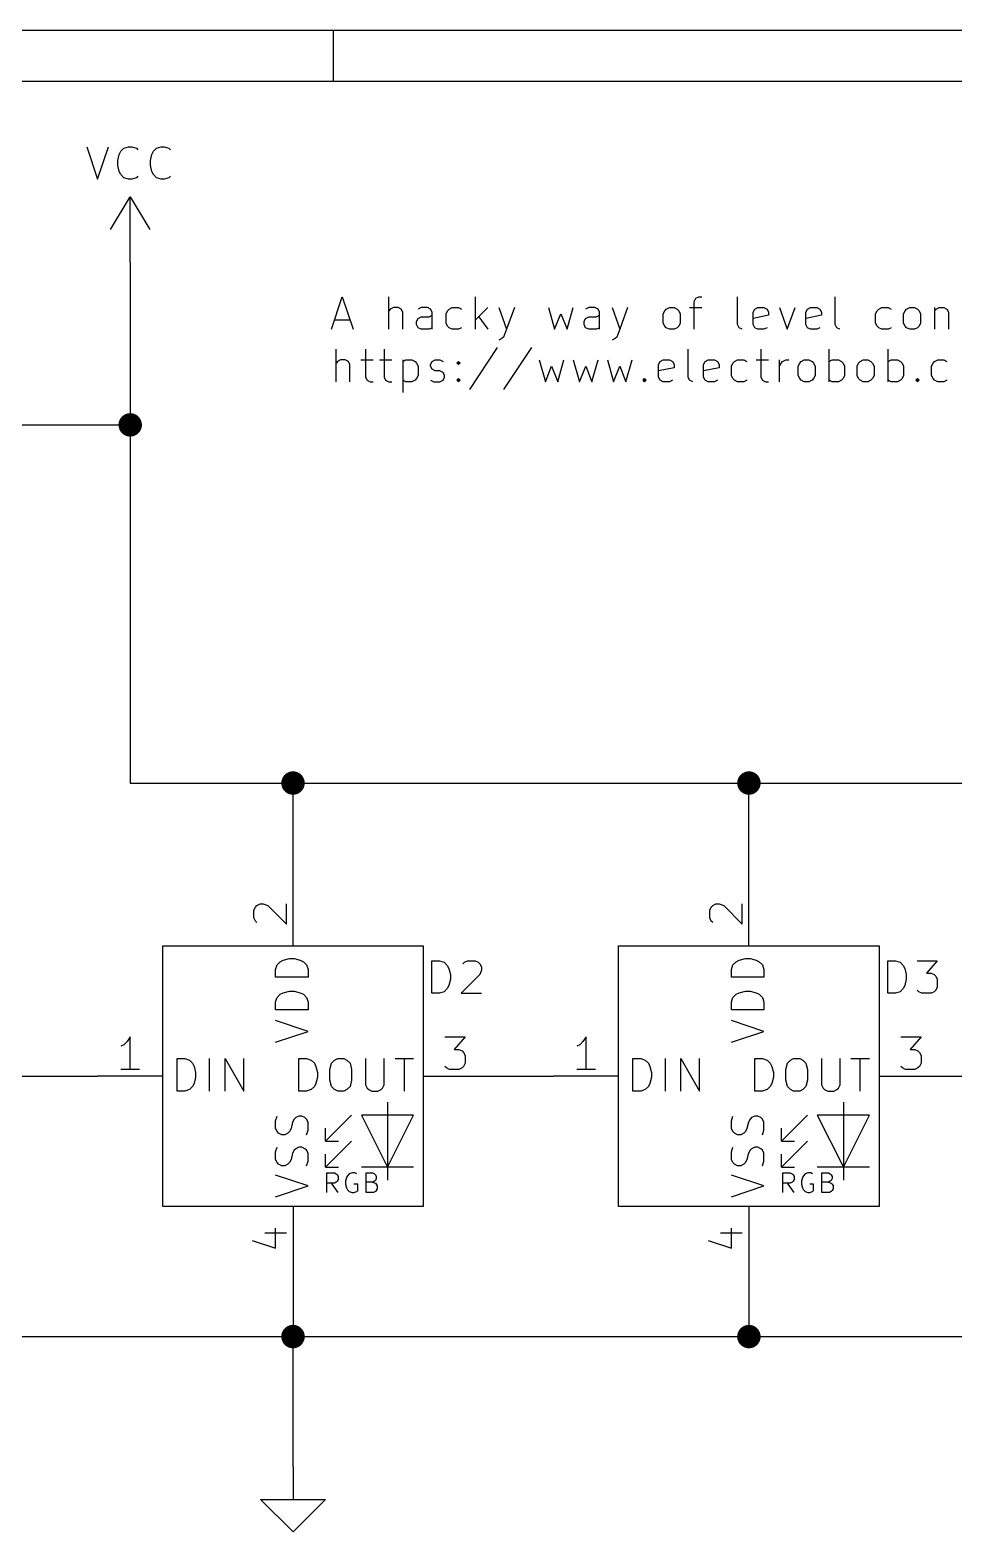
# Model space of a CAD drawing. Extents: x 0.4 to 11.3, y -7.9 to -0.4.
# Drawn here: x 1.896 to 3.315, y -2.7 to -0.394 of the extents above; entities that cross this region are included whole.
import ezdxf

# ---------------------------------------------------------------- set-up
doc = ezdxf.new("R2010")
doc.units = 0
doc.header["$MEASUREMENT"] = 0
for name, color, linetype in [('BLUE3', 171, 'CONTINUOUS'), ('CYAN2', 4, 'CONTINUOUS'), ('GREEN3', 91, 'CONTINUOUS'), ('LYELLOW', 51, 'CONTINUOUS'), ('RED2', 1, 'CONTINUOUS'), ('RED3', 11, 'CONTINUOUS')]:
    doc.layers.add(name, color=color, linetype=linetype)

msp = doc.modelspace()

# ---------------------------------------------------------------- linework, layer by layer
at = {"layer": 'BLUE3', "linetype": 'CONTINUOUS'}
for p, q in [((2.35887, -0.853209), (2.37554, -0.803209)), ((2.37554, -0.803209), (2.3922, -0.853209)), ((2.44696, -0.853209), (2.44696, -0.803209)), ((2.5803, -0.853209), (2.5803, -0.803209)), ((2.916, -0.810354), (2.91839, -0.805591)), ((2.91839, -0.805591), (2.92315, -0.803209)), ((2.92315, -0.803209), (2.92791, -0.803209)), ((2.98267, -0.846067), (2.98267, -0.803209)), ((3.13267, -0.846067), (3.13267, -0.803209)), ((2.44935, -0.822256), (2.44696, -0.824638)), ((2.45411, -0.819878), (2.44935, -0.822256)), ((2.46125, -0.819878), (2.45411, -0.819878)), ((2.46601, -0.822256), (2.46125, -0.819878)), ((2.46839, -0.82702), (2.46601, -0.822256)), ((2.46839, -0.853209), (2.46839, -0.82702)), ((2.49696, -0.819878), (2.4922, -0.822256)), ((2.50649, -0.819878), (2.49696, -0.819878)), ((2.51125, -0.822256), (2.50649, -0.819878)), ((2.51363, -0.82702), (2.51125, -0.822256)), ((2.51363, -0.853209), (2.51363, -0.82702)), ((2.53506, -0.829402), (2.53744, -0.824638)), ((2.53506, -0.843685), (2.53506, -0.829402)), ((2.53744, -0.824638), (2.53982, -0.822256)), ((2.53982, -0.822256), (2.54458, -0.819878)), ((2.54458, -0.819878), (2.55411, -0.819878)), ((2.55411, -0.819878), (2.55887, -0.822256)), ((2.59934, -0.819878), (2.5803, -0.838925)), ((2.61601, -0.819878), (2.62792, -0.853209)), ((2.63982, -0.819878), (2.62792, -0.853209)), ((2.6922, -0.819878), (2.70172, -0.853209)), ((2.70172, -0.853209), (2.71125, -0.829402)), ((2.71125, -0.829402), (2.72077, -0.853209)), ((2.72077, -0.853209), (2.7303, -0.819878)), ((2.75411, -0.819878), (2.74934, -0.822256)), ((2.76363, -0.819878), (2.75411, -0.819878)), ((2.76839, -0.822256), (2.76363, -0.819878)), ((2.77077, -0.82702), (2.76839, -0.822256)), ((2.77077, -0.853209), (2.77077, -0.82702)), ((2.78982, -0.819878), (2.80172, -0.853209)), ((2.81363, -0.819878), (2.80172, -0.853209)), ((2.86839, -0.829402), (2.87077, -0.824638)), ((2.86839, -0.843685), (2.86839, -0.829402)), ((2.87077, -0.824638), (2.87315, -0.822256)), ((2.87315, -0.822256), (2.87791, -0.819878)), ((2.87791, -0.819878), (2.88506, -0.819878)), ((2.88506, -0.819878), (2.88981, -0.822256)), ((2.88981, -0.822256), (2.8922, -0.824638)), ((2.8922, -0.824638), (2.89458, -0.829402)), ((2.89458, -0.829402), (2.89458, -0.843685)), ((2.90886, -0.819878), (2.92791, -0.819878)), ((2.916, -0.853209), (2.916, -0.810354)), ((3.00648, -0.82702), (3.00886, -0.822256)), ((3.00648, -0.846067), (3.00648, -0.82702)), ((3.00886, -0.822256), (3.01362, -0.819878)), ((3.01362, -0.819878), (3.02315, -0.819878)), ((3.02315, -0.819878), (3.02791, -0.822256)), ((3.02791, -0.822256), (3.03029, -0.82702)), ((3.03029, -0.82702), (3.03029, -0.83178)), ((3.04696, -0.819878), (3.05886, -0.853209)), ((3.05886, -0.853209), (3.07076, -0.819878)), ((3.08743, -0.82702), (3.08981, -0.822256)), ((3.08743, -0.846067), (3.08743, -0.82702)), ((3.08981, -0.822256), (3.09457, -0.819878)), ((3.09457, -0.819878), (3.1041, -0.819878)), ((3.1041, -0.819878), (3.10886, -0.822256)), ((3.10886, -0.822256), (3.11124, -0.82702)), ((3.11124, -0.82702), (3.11124, -0.83178)), ((3.19457, -0.829402), (3.19695, -0.824638)), ((3.19457, -0.843685), (3.19457, -0.829402)), ((3.19695, -0.824638), (3.19933, -0.822256)), ((3.19933, -0.822256), (3.2041, -0.819878)), ((3.2041, -0.819878), (3.21362, -0.819878)), ((3.21362, -0.819878), (3.21838, -0.822256)), ((3.23743, -0.829402), (3.23981, -0.824638)), ((3.23743, -0.843685), (3.23743, -0.829402)), ((3.23981, -0.824638), (3.24219, -0.822256)), ((3.24219, -0.822256), (3.24696, -0.819878)), ((3.24696, -0.819878), (3.2541, -0.819878)), ((3.2541, -0.819878), (3.25886, -0.822256)), ((3.25886, -0.822256), (3.26124, -0.824638)), ((3.26124, -0.824638), (3.26362, -0.829402)), ((3.26362, -0.829402), (3.26362, -0.843685)), ((3.28505, -0.819878), (3.28505, -0.853209)), ((3.28505, -0.824638), (3.28743, -0.822256)), ((3.28743, -0.822256), (3.29219, -0.819878)), ((3.29219, -0.819878), (3.29933, -0.819878)), ((3.29933, -0.819878), (3.30409, -0.822256)), ((3.30409, -0.822256), (3.30648, -0.82702)), ((3.30648, -0.82702), (3.30648, -0.853209)), ((2.36363, -0.838925), (2.38744, -0.838925)), ((2.48982, -0.841303), (2.4922, -0.836543)), ((2.48982, -0.846067), (2.48982, -0.841303)), ((2.4922, -0.850831), (2.48982, -0.846067)), ((2.4922, -0.836543), (2.49696, -0.834161)), ((2.49696, -0.853209), (2.4922, -0.850831)), ((2.49696, -0.834161), (2.50887, -0.834161)), ((2.50887, -0.853209), (2.49696, -0.853209)), ((2.50887, -0.834161), (2.51363, -0.83178)), ((2.51363, -0.850831), (2.50887, -0.853209)), ((2.53744, -0.848449), (2.53506, -0.843685)), ((2.53982, -0.850831), (2.53744, -0.848449)), ((2.54458, -0.853209), (2.53982, -0.850831)), ((2.55411, -0.853209), (2.54458, -0.853209)), ((2.55887, -0.850831), (2.55411, -0.853209)), ((2.58506, -0.834161), (2.59934, -0.853209)), ((2.62792, -0.853209), (2.62315, -0.865114)), ((2.74696, -0.841303), (2.74934, -0.836543)), ((2.74696, -0.846067), (2.74696, -0.841303)), ((2.74934, -0.850831), (2.74696, -0.846067)), ((2.74934, -0.836543), (2.75411, -0.834161)), ((2.75411, -0.853209), (2.74934, -0.850831)), ((2.75411, -0.834161), (2.76601, -0.834161)), ((2.76601, -0.853209), (2.75411, -0.853209)), ((2.76601, -0.834161), (2.77077, -0.83178)), ((2.77077, -0.850831), (2.76601, -0.853209)), ((2.80172, -0.853209), (2.79696, -0.865114)), ((2.87077, -0.848449), (2.86839, -0.843685)), ((2.87315, -0.850831), (2.87077, -0.848449)), ((2.87791, -0.853209), (2.87315, -0.850831)), ((2.88506, -0.853209), (2.87791, -0.853209)), ((2.88981, -0.850831), (2.88506, -0.853209)), ((2.8922, -0.848449), (2.88981, -0.850831)), ((2.89458, -0.843685), (2.8922, -0.848449)), ((2.98505, -0.850831), (2.98267, -0.846067)), ((2.98981, -0.853209), (2.98505, -0.850831)), ((3.03029, -0.83178), (3.00648, -0.836543)), ((3.00886, -0.850831), (3.00648, -0.846067)), ((3.01362, -0.853209), (3.00886, -0.850831)), ((3.02315, -0.853209), (3.01362, -0.853209)), ((3.02791, -0.850831), (3.02315, -0.853209)), ((3.11124, -0.83178), (3.08743, -0.836543)), ((3.08981, -0.850831), (3.08743, -0.846067)), ((3.09457, -0.853209), (3.08981, -0.850831)), ((3.1041, -0.853209), (3.09457, -0.853209)), ((3.10886, -0.850831), (3.1041, -0.853209)), ((3.13505, -0.850831), (3.13267, -0.846067)), ((3.13981, -0.853209), (3.13505, -0.850831)), ((3.19695, -0.848449), (3.19457, -0.843685)), ((3.19933, -0.850831), (3.19695, -0.848449)), ((3.2041, -0.853209), (3.19933, -0.850831)), ((3.21362, -0.853209), (3.2041, -0.853209)), ((3.21838, -0.850831), (3.21362, -0.853209)), ((3.23981, -0.848449), (3.23743, -0.843685)), ((3.24219, -0.850831), (3.23981, -0.848449)), ((3.24696, -0.853209), (3.24219, -0.850831)), ((3.2541, -0.853209), (3.24696, -0.853209)), ((3.25886, -0.850831), (3.2541, -0.853209)), ((3.26124, -0.848449), (3.25886, -0.850831)), ((3.26362, -0.843685), (3.26124, -0.848449)), ((2.62077, -0.867496), (2.61601, -0.869878)), ((2.62315, -0.865114), (2.62077, -0.867496)), ((2.79458, -0.867496), (2.78982, -0.869878)), ((2.79696, -0.865114), (2.79458, -0.867496)), ((2.36601, -0.933709), (2.36601, -0.883709)), ((2.41125, -0.883709), (2.41125, -0.926567)), ((2.43982, -0.883709), (2.43982, -0.926567)), ((2.61363, -0.881331), (2.57077, -0.945614)), ((2.66601, -0.881331), (2.62315, -0.945614)), ((2.90649, -0.926567), (2.90649, -0.883709)), ((3.0184, -0.883709), (3.0184, -0.926567)), ((3.12316, -0.933709), (3.12316, -0.883709)), ((3.21363, -0.933709), (3.21363, -0.883709)), ((2.36839, -0.902756), (2.36601, -0.905138)), ((2.37316, -0.900378), (2.36839, -0.902756)), ((2.3803, -0.900378), (2.37316, -0.900378)), ((2.38506, -0.902756), (2.3803, -0.900378)), ((2.38744, -0.90752), (2.38506, -0.902756)), ((2.38744, -0.933709), (2.38744, -0.90752)), ((2.40411, -0.900378), (2.42315, -0.900378)), ((2.43268, -0.900378), (2.45172, -0.900378)), ((2.46839, -0.900378), (2.46839, -0.950378)), ((2.46839, -0.902756), (2.47315, -0.900378)), ((2.47315, -0.900378), (2.48268, -0.900378)), ((2.48268, -0.900378), (2.48744, -0.902756)), ((2.48744, -0.902756), (2.48982, -0.905138)), ((2.48982, -0.905138), (2.4922, -0.909902)), ((2.4922, -0.909902), (2.4922, -0.924185)), ((2.51125, -0.90752), (2.51363, -0.902756)), ((2.51125, -0.909902), (2.51125, -0.90752)), ((2.51363, -0.914661), (2.51125, -0.909902)), ((2.51363, -0.902756), (2.51839, -0.900378)), ((2.51839, -0.917043), (2.51363, -0.914661)), ((2.51839, -0.900378), (2.52553, -0.900378)), ((2.52553, -0.917043), (2.51839, -0.917043)), ((2.52553, -0.900378), (2.5303, -0.902756)), ((2.5303, -0.919425), (2.52553, -0.917043)), ((2.53267, -0.924185), (2.5303, -0.919425)), ((2.55172, -0.905138), (2.5541, -0.902756)), ((2.5541, -0.90752), (2.55172, -0.905138)), ((2.5541, -0.902756), (2.55648, -0.905138)), ((2.5541, -0.902756), (2.5541, -0.90752)), ((2.55648, -0.905138), (2.5541, -0.90752)), ((2.67792, -0.900378), (2.68744, -0.933709)), ((2.68744, -0.933709), (2.69696, -0.909902)), ((2.69696, -0.909902), (2.70649, -0.933709)), ((2.70649, -0.933709), (2.71601, -0.900378)), ((2.7303, -0.900378), (2.73982, -0.933709)), ((2.73982, -0.933709), (2.74935, -0.909902)), ((2.74935, -0.909902), (2.75887, -0.933709)), ((2.75887, -0.933709), (2.76839, -0.900378)), ((2.78268, -0.900378), (2.7922, -0.933709)), ((2.7922, -0.933709), (2.80173, -0.909902)), ((2.80173, -0.909902), (2.81125, -0.933709)), ((2.81125, -0.933709), (2.82078, -0.900378)), ((2.86126, -0.90752), (2.86363, -0.902756)), ((2.86126, -0.926567), (2.86126, -0.90752)), ((2.88506, -0.91228), (2.86126, -0.917043)), ((2.86363, -0.902756), (2.8684, -0.900378)), ((2.8684, -0.900378), (2.87792, -0.900378)), ((2.87792, -0.900378), (2.88268, -0.902756)), ((2.88268, -0.902756), (2.88506, -0.90752)), ((2.88506, -0.90752), (2.88506, -0.91228)), ((2.9303, -0.90752), (2.93268, -0.902756)), ((2.9303, -0.926567), (2.9303, -0.90752)), ((2.95411, -0.91228), (2.9303, -0.917043)), ((2.93268, -0.902756), (2.93744, -0.900378)), ((2.93744, -0.900378), (2.94697, -0.900378)), ((2.94697, -0.900378), (2.95173, -0.902756)), ((2.95173, -0.902756), (2.95411, -0.90752)), ((2.95411, -0.90752), (2.95411, -0.91228)), ((2.97316, -0.909902), (2.97554, -0.905138)), ((2.97316, -0.924185), (2.97316, -0.909902)), ((2.97554, -0.905138), (2.97792, -0.902756)), ((2.97792, -0.902756), (2.98269, -0.900378)), ((2.98269, -0.900378), (2.99221, -0.900378)), ((2.99221, -0.900378), (2.99697, -0.902756)), ((3.01126, -0.900378), (3.0303, -0.900378)), ((3.04697, -0.933709), (3.04697, -0.900378)), ((3.04697, -0.909902), (3.04935, -0.905138)), ((3.04935, -0.905138), (3.05173, -0.902756)), ((3.05173, -0.902756), (3.05649, -0.900378)), ((3.05649, -0.900378), (3.06126, -0.900378)), ((3.07554, -0.909902), (3.07792, -0.905138)), ((3.07554, -0.924185), (3.07554, -0.909902)), ((3.07792, -0.905138), (3.0803, -0.902756)), ((3.0803, -0.902756), (3.08507, -0.900378)), ((3.08507, -0.900378), (3.09221, -0.900378)), ((3.09221, -0.900378), (3.09697, -0.902756)), ((3.09697, -0.902756), (3.09935, -0.905138)), ((3.09935, -0.905138), (3.10173, -0.909902)), ((3.10173, -0.909902), (3.10173, -0.924185)), ((3.12316, -0.902756), (3.12792, -0.900378)), ((3.12792, -0.900378), (3.13744, -0.900378)), ((3.13744, -0.900378), (3.1422, -0.902756)), ((3.1422, -0.902756), (3.14459, -0.905138)), ((3.14459, -0.905138), (3.14697, -0.909902)), ((3.14697, -0.909902), (3.14697, -0.924185)), ((3.16602, -0.909902), (3.16839, -0.905138)), ((3.16602, -0.924185), (3.16602, -0.909902)), ((3.16839, -0.905138), (3.17078, -0.902756)), ((3.17078, -0.902756), (3.17554, -0.900378)), ((3.17554, -0.900378), (3.18268, -0.900378)), ((3.18268, -0.900378), (3.18744, -0.902756)), ((3.18744, -0.902756), (3.18982, -0.905138)), ((3.18982, -0.905138), (3.1922, -0.909902)), ((3.1922, -0.909902), (3.1922, -0.924185)), ((3.21363, -0.902756), (3.21839, -0.900378)), ((3.21839, -0.900378), (3.22792, -0.900378)), ((3.22792, -0.900378), (3.23268, -0.902756)), ((3.23268, -0.902756), (3.23506, -0.905138)), ((3.23506, -0.905138), (3.23744, -0.909902)), ((3.23744, -0.909902), (3.23744, -0.924185)), ((3.2803, -0.909902), (3.28268, -0.905138)), ((3.2803, -0.924185), (3.2803, -0.909902)), ((3.28268, -0.905138), (3.28506, -0.902756)), ((3.28506, -0.902756), (3.28982, -0.900378)), ((3.28982, -0.900378), (3.29935, -0.900378)), ((3.29935, -0.900378), (3.30411, -0.902756)), ((2.41125, -0.926567), (2.41363, -0.931331)), ((2.41363, -0.931331), (2.41839, -0.933709)), ((2.41839, -0.933709), (2.42315, -0.933709)), ((2.43982, -0.926567), (2.4422, -0.931331)), ((2.4422, -0.931331), (2.44696, -0.933709)), ((2.44696, -0.933709), (2.45172, -0.933709)), ((2.47315, -0.933709), (2.46839, -0.931331)), ((2.48268, -0.933709), (2.47315, -0.933709)), ((2.48744, -0.931331), (2.48268, -0.933709)), ((2.48982, -0.928949), (2.48744, -0.931331)), ((2.4922, -0.924185), (2.48982, -0.928949)), ((2.51125, -0.931331), (2.51601, -0.933709)), ((2.51601, -0.933709), (2.52553, -0.933709)), ((2.52553, -0.933709), (2.5303, -0.931331)), ((2.5303, -0.931331), (2.53267, -0.926567)), ((2.53267, -0.926567), (2.53267, -0.924185)), ((2.55172, -0.931331), (2.5541, -0.928949)), ((2.5541, -0.933709), (2.55172, -0.931331)), ((2.5541, -0.928949), (2.55648, -0.931331)), ((2.5541, -0.928949), (2.5541, -0.933709)), ((2.55648, -0.931331), (2.5541, -0.933709)), ((2.83744, -0.931331), (2.83982, -0.928949)), ((2.83982, -0.933709), (2.83744, -0.931331)), ((2.83982, -0.928949), (2.8422, -0.931331)), ((2.83982, -0.928949), (2.83982, -0.933709)), ((2.8422, -0.931331), (2.83982, -0.933709)), ((2.86363, -0.931331), (2.86126, -0.926567)), ((2.8684, -0.933709), (2.86363, -0.931331)), ((2.87792, -0.933709), (2.8684, -0.933709)), ((2.88268, -0.931331), (2.87792, -0.933709)), ((2.90887, -0.931331), (2.90649, -0.926567)), ((2.91364, -0.933709), (2.90887, -0.931331)), ((2.93268, -0.931331), (2.9303, -0.926567)), ((2.93744, -0.933709), (2.93268, -0.931331)), ((2.94697, -0.933709), (2.93744, -0.933709)), ((2.95173, -0.931331), (2.94697, -0.933709)), ((2.97554, -0.928949), (2.97316, -0.924185)), ((2.97792, -0.931331), (2.97554, -0.928949)), ((2.98269, -0.933709), (2.97792, -0.931331)), ((2.99221, -0.933709), (2.98269, -0.933709)), ((2.99697, -0.931331), (2.99221, -0.933709)), ((3.0184, -0.926567), (3.02078, -0.931331)), ((3.02078, -0.931331), (3.02554, -0.933709)), ((3.02554, -0.933709), (3.0303, -0.933709)), ((3.07792, -0.928949), (3.07554, -0.924185)), ((3.0803, -0.931331), (3.07792, -0.928949)), ((3.08507, -0.933709), (3.0803, -0.931331)), ((3.09221, -0.933709), (3.08507, -0.933709)), ((3.09697, -0.931331), (3.09221, -0.933709)), ((3.09935, -0.928949), (3.09697, -0.931331)), ((3.10173, -0.924185), (3.09935, -0.928949)), ((3.12792, -0.933709), (3.12316, -0.931331)), ((3.13744, -0.933709), (3.12792, -0.933709)), ((3.1422, -0.931331), (3.13744, -0.933709)), ((3.14459, -0.928949), (3.1422, -0.931331)), ((3.14697, -0.924185), (3.14459, -0.928949)), ((3.16839, -0.928949), (3.16602, -0.924185)), ((3.17078, -0.931331), (3.16839, -0.928949)), ((3.17554, -0.933709), (3.17078, -0.931331)), ((3.18268, -0.933709), (3.17554, -0.933709)), ((3.18744, -0.931331), (3.18268, -0.933709)), ((3.18982, -0.928949), (3.18744, -0.931331)), ((3.1922, -0.924185), (3.18982, -0.928949)), ((3.21839, -0.933709), (3.21363, -0.931331)), ((3.22792, -0.933709), (3.21839, -0.933709)), ((3.23268, -0.931331), (3.22792, -0.933709)), ((3.23506, -0.928949), (3.23268, -0.931331)), ((3.23744, -0.924185), (3.23506, -0.928949)), ((3.25649, -0.931331), (3.25887, -0.928949)), ((3.25887, -0.933709), (3.25649, -0.931331)), ((3.25887, -0.928949), (3.26125, -0.931331)), ((3.25887, -0.928949), (3.25887, -0.933709)), ((3.26125, -0.931331), (3.25887, -0.933709)), ((3.28268, -0.928949), (3.2803, -0.924185)), ((3.28506, -0.931331), (3.28268, -0.928949)), ((3.28982, -0.933709), (3.28506, -0.931331)), ((3.29935, -0.933709), (3.28982, -0.933709)), ((3.30411, -0.931331), (3.29935, -0.933709))]:
    msp.add_line(p, q, dxfattribs=at)
at = {"layer": 'CYAN2', "linetype": 'CONTINUOUS'}
for p, q in [((1.98333, -0.572803), (2, -0.622803)), ((2, -0.622803), (2.01667, -0.572803)), ((2.03571, -0.579949), (2.04048, -0.575185)), ((2.04048, -0.575185), (2.04762, -0.572803)), ((2.04762, -0.572803), (2.05238, -0.572803)), ((2.05238, -0.572803), (2.05952, -0.575185)), ((2.05952, -0.575185), (2.0619, -0.577567)), ((2.08571, -0.579949), (2.09048, -0.575185)), ((2.09048, -0.575185), (2.09762, -0.572803)), ((2.09762, -0.572803), (2.10238, -0.572803)), ((2.10238, -0.572803), (2.10952, -0.575185)), ((2.10952, -0.575185), (2.1119, -0.577567)), ((2.03095, -0.594232), (2.03333, -0.584709)), ((2.03095, -0.601374), (2.03095, -0.594232)), ((2.03333, -0.584709), (2.03571, -0.579949)), ((2.08095, -0.594232), (2.08333, -0.584709)), ((2.08095, -0.601374), (2.08095, -0.594232)), ((2.08333, -0.584709), (2.08571, -0.579949)), ((2.03333, -0.610898), (2.03095, -0.601374)), ((2.03571, -0.615661), (2.03333, -0.610898)), ((2.04048, -0.620425), (2.03571, -0.615661)), ((2.04762, -0.622803), (2.04048, -0.620425)), ((2.05952, -0.620425), (2.05238, -0.622803)), ((2.0619, -0.618043), (2.05952, -0.620425)), ((2.08333, -0.610898), (2.08095, -0.601374)), ((2.08571, -0.615661), (2.08333, -0.610898)), ((2.09048, -0.620425), (2.08571, -0.615661)), ((2.09762, -0.622803), (2.09048, -0.620425)), ((2.10952, -0.620425), (2.10238, -0.622803)), ((2.1119, -0.618043), (2.10952, -0.620425)), ((2.05238, -0.622803), (2.04762, -0.622803)), ((2.10238, -0.622803), (2.09762, -0.622803)), ((2.28028, -1.82428), (2.28504, -1.8219)), ((2.28504, -1.8219), (2.29456, -1.81952)), ((2.29456, -1.81952), (2.3017, -1.81952)), ((2.3017, -1.81952), (2.31122, -1.8219)), ((2.31122, -1.8219), (2.31599, -1.82428)), ((2.98028, -1.82428), (2.98504, -1.8219)), ((2.98504, -1.8219), (2.99456, -1.81952)), ((2.99456, -1.81952), (3.0017, -1.81952)), ((3.0017, -1.81952), (3.01122, -1.8219)), ((3.01122, -1.8219), (3.01599, -1.82428)), ((2.27313, -1.83619), (2.27551, -1.82905)), ((2.27313, -1.84809), (2.27313, -1.83619)), ((2.27551, -1.82905), (2.28028, -1.82428)), ((2.31599, -1.82428), (2.32075, -1.82905)), ((2.32075, -1.82905), (2.32313, -1.83619)), ((2.32313, -1.83619), (2.32313, -1.84809)), ((2.51309, -1.8728), (2.51309, -1.8228)), ((2.51309, -1.8228), (2.525, -1.8228)), ((2.525, -1.8228), (2.53214, -1.82519)), ((2.53214, -1.82519), (2.53691, -1.82995)), ((2.53691, -1.82995), (2.53929, -1.83471)), ((2.53929, -1.83471), (2.54167, -1.84423)), ((2.54167, -1.84423), (2.54167, -1.85137)), ((2.58691, -1.84423), (2.55833, -1.8728)), ((2.56072, -1.82757), (2.56309, -1.82519)), ((2.56309, -1.82519), (2.56786, -1.8228)), ((2.56786, -1.8228), (2.57976, -1.8228)), ((2.57976, -1.8228), (2.58452, -1.82519)), ((2.58452, -1.82519), (2.58691, -1.82757)), ((2.58691, -1.82757), (2.58929, -1.83233)), ((2.58929, -1.83709), (2.58691, -1.84423)), ((2.58929, -1.83233), (2.58929, -1.83709)), ((2.97313, -1.83619), (2.97551, -1.82905)), ((2.97313, -1.84809), (2.97313, -1.83619)), ((2.97551, -1.82905), (2.98028, -1.82428)), ((3.01599, -1.82428), (3.02075, -1.82905)), ((3.02075, -1.82905), (3.02313, -1.83619)), ((3.02313, -1.83619), (3.02313, -1.84809)), ((3.21309, -1.8728), (3.21309, -1.8228)), ((3.21309, -1.8228), (3.225, -1.8228)), ((3.225, -1.8228), (3.23214, -1.82519)), ((3.23214, -1.82519), (3.23691, -1.82995)), ((3.23691, -1.82995), (3.23929, -1.83471)), ((3.23929, -1.83471), (3.24167, -1.84423)), ((3.24167, -1.84423), (3.24167, -1.85137)), ((3.25833, -1.8228), (3.28929, -1.8228)), ((3.28929, -1.8228), (3.27262, -1.84185)), ((3.27262, -1.84185), (3.27976, -1.84185)), ((3.27976, -1.84185), (3.28452, -1.84423)), ((3.28452, -1.84423), (3.28691, -1.84661)), ((2.32313, -1.84809), (2.27313, -1.84809)), ((2.53691, -1.86566), (2.53214, -1.87043)), ((2.53929, -1.8609), (2.53691, -1.86566)), ((2.54167, -1.85137), (2.53929, -1.8609)), ((3.02313, -1.84809), (2.97313, -1.84809)), ((3.23691, -1.86566), (3.23214, -1.87043)), ((3.23929, -1.8609), (3.23691, -1.86566)), ((3.24167, -1.85137), (3.23929, -1.8609)), ((3.26072, -1.87043), (3.25833, -1.86804)), ((3.28691, -1.86804), (3.28452, -1.87043)), ((3.28691, -1.84661), (3.28929, -1.85137)), ((3.28929, -1.86328), (3.28691, -1.86804)), ((3.28929, -1.85137), (3.28929, -1.86328)), ((2.27313, -1.88619), (2.27551, -1.87905)), ((2.27313, -1.89809), (2.27313, -1.88619)), ((2.27551, -1.87905), (2.28028, -1.87428)), ((2.28028, -1.87428), (2.28504, -1.8719)), ((2.28504, -1.8719), (2.29456, -1.86952)), ((2.29456, -1.86952), (2.3017, -1.86952)), ((2.3017, -1.86952), (2.31122, -1.8719)), ((2.31122, -1.8719), (2.31599, -1.87428)), ((2.31599, -1.87428), (2.32075, -1.87905)), ((2.32075, -1.87905), (2.32313, -1.88619)), ((2.32313, -1.88619), (2.32313, -1.89809)), ((2.525, -1.8728), (2.51309, -1.8728)), ((2.53214, -1.87043), (2.525, -1.8728)), ((2.55833, -1.8728), (2.58929, -1.8728)), ((2.97313, -1.88619), (2.97551, -1.87905)), ((2.97313, -1.89809), (2.97313, -1.88619)), ((2.97551, -1.87905), (2.98028, -1.87428)), ((2.98028, -1.87428), (2.98504, -1.8719)), ((2.98504, -1.8719), (2.99456, -1.86952)), ((2.99456, -1.86952), (3.0017, -1.86952)), ((3.0017, -1.86952), (3.01122, -1.8719)), ((3.01122, -1.8719), (3.01599, -1.87428)), ((3.01599, -1.87428), (3.02075, -1.87905)), ((3.02075, -1.87905), (3.02313, -1.88619)), ((3.02313, -1.88619), (3.02313, -1.89809)), ((3.225, -1.8728), (3.21309, -1.8728)), ((3.23214, -1.87043), (3.225, -1.8728)), ((3.26548, -1.8728), (3.26072, -1.87043)), ((3.27976, -1.8728), (3.26548, -1.8728)), ((3.28452, -1.87043), (3.27976, -1.8728)), ((2.32313, -1.89809), (2.27313, -1.89809)), ((3.02313, -1.89809), (2.97313, -1.89809)), ((2.32313, -1.93143), (2.27313, -1.91476)), ((2.27313, -1.94809), (2.32313, -1.93143)), ((3.02313, -1.93143), (2.97313, -1.91476)), ((2.97313, -1.94809), (3.02313, -1.93143)), ((2.1219, -2.02313), (2.1219, -1.97313)), ((2.1219, -1.97313), (2.13381, -1.97313)), ((2.13381, -1.97313), (2.14095, -1.97551)), ((2.14095, -1.97551), (2.14571, -1.98028)), ((2.14571, -1.98028), (2.14809, -1.98504)), ((2.1719, -2.02313), (2.1719, -1.97313)), ((2.19571, -2.02313), (2.19571, -1.97313)), ((2.19571, -1.97313), (2.22428, -2.02313)), ((2.22428, -2.02313), (2.22428, -1.97313)), ((2.30904, -2.02313), (2.30904, -1.97313)), ((2.30904, -1.97313), (2.32095, -1.97313)), ((2.32095, -1.97313), (2.32809, -1.97551)), ((2.32809, -1.97551), (2.33285, -1.98028)), ((2.33285, -1.98028), (2.33524, -1.98504)), ((2.35667, -1.9898), (2.35904, -1.98028)), ((2.35904, -1.98028), (2.36381, -1.97551)), ((2.36381, -1.97551), (2.36857, -1.97313)), ((2.36857, -1.97313), (2.37809, -1.97313)), ((2.37809, -1.97313), (2.38285, -1.97551)), ((2.38285, -1.97551), (2.38761, -1.98028)), ((2.38761, -1.98028), (2.39, -1.9898)), ((2.41143, -1.97313), (2.41143, -2.01361)), ((2.44, -2.01361), (2.44, -1.97313)), ((2.45667, -1.97313), (2.48524, -1.97313)), ((2.47095, -2.02313), (2.47095, -1.97313)), ((2.8219, -2.02313), (2.8219, -1.97313)), ((2.8219, -1.97313), (2.83381, -1.97313)), ((2.83381, -1.97313), (2.84095, -1.97551)), ((2.84095, -1.97551), (2.84571, -1.98028)), ((2.84571, -1.98028), (2.84809, -1.98504)), ((2.8719, -2.02313), (2.8719, -1.97313)), ((2.89571, -2.02313), (2.89571, -1.97313)), ((2.89571, -1.97313), (2.92428, -2.02313)), ((2.92428, -2.02313), (2.92428, -1.97313)), ((3.00904, -2.02313), (3.00904, -1.97313)), ((3.00904, -1.97313), (3.02095, -1.97313)), ((3.02095, -1.97313), (3.02809, -1.97551)), ((3.02809, -1.97551), (3.03285, -1.98028)), ((3.03285, -1.98028), (3.03524, -1.98504)), ((3.05667, -1.9898), (3.05904, -1.98028)), ((3.05904, -1.98028), (3.06381, -1.97551)), ((3.06381, -1.97551), (3.06857, -1.97313)), ((3.06857, -1.97313), (3.07809, -1.97313)), ((3.07809, -1.97313), (3.08285, -1.97551)), ((3.08285, -1.97551), (3.08761, -1.98028)), ((3.08761, -1.98028), (3.09, -1.9898)), ((3.11143, -1.97313), (3.11143, -2.01361)), ((3.14, -2.01361), (3.14, -1.97313)), ((3.15667, -1.97313), (3.18524, -1.97313)), ((3.17095, -2.02313), (3.17095, -1.97313)), ((2.14809, -1.98504), (2.15047, -1.99456)), ((2.15047, -2.0017), (2.14809, -2.01122)), ((2.15047, -1.99456), (2.15047, -2.0017)), ((2.33524, -1.98504), (2.33761, -1.99456)), ((2.33761, -2.0017), (2.33524, -2.01122)), ((2.33761, -1.99456), (2.33761, -2.0017)), ((2.35667, -2.00646), (2.35667, -1.9898)), ((2.35904, -2.01599), (2.35667, -2.00646)), ((2.39, -2.00646), (2.38761, -2.01599)), ((2.39, -1.9898), (2.39, -2.00646)), ((2.84809, -1.98504), (2.85047, -1.99456)), ((2.85047, -2.0017), (2.84809, -2.01122)), ((2.85047, -1.99456), (2.85047, -2.0017)), ((3.03524, -1.98504), (3.03761, -1.99456)), ((3.03761, -2.0017), (3.03524, -2.01122)), ((3.03761, -1.99456), (3.03761, -2.0017)), ((3.05667, -2.00646), (3.05667, -1.9898)), ((3.05904, -2.01599), (3.05667, -2.00646)), ((3.09, -2.00646), (3.08761, -2.01599)), ((3.09, -1.9898), (3.09, -2.00646)), ((2.13381, -2.02313), (2.1219, -2.02313)), ((2.14095, -2.02075), (2.13381, -2.02313)), ((2.14571, -2.01599), (2.14095, -2.02075)), ((2.14809, -2.01122), (2.14571, -2.01599)), ((2.32095, -2.02313), (2.30904, -2.02313)), ((2.32809, -2.02075), (2.32095, -2.02313)), ((2.33285, -2.01599), (2.32809, -2.02075)), ((2.33524, -2.01122), (2.33285, -2.01599)), ((2.36381, -2.02075), (2.35904, -2.01599)), ((2.36857, -2.02313), (2.36381, -2.02075)), ((2.37809, -2.02313), (2.36857, -2.02313)), ((2.38285, -2.02075), (2.37809, -2.02313)), ((2.38761, -2.01599), (2.38285, -2.02075)), ((2.41143, -2.01361), (2.41381, -2.01837)), ((2.41381, -2.01837), (2.41619, -2.02075)), ((2.41619, -2.02075), (2.42095, -2.02313)), ((2.42095, -2.02313), (2.43047, -2.02313)), ((2.43047, -2.02313), (2.43524, -2.02075)), ((2.43524, -2.02075), (2.43762, -2.01837)), ((2.43762, -2.01837), (2.44, -2.01361)), ((2.83381, -2.02313), (2.8219, -2.02313)), ((2.84095, -2.02075), (2.83381, -2.02313)), ((2.84571, -2.01599), (2.84095, -2.02075)), ((2.84809, -2.01122), (2.84571, -2.01599)), ((3.02095, -2.02313), (3.00904, -2.02313)), ((3.02809, -2.02075), (3.02095, -2.02313)), ((3.03285, -2.01599), (3.02809, -2.02075)), ((3.03524, -2.01122), (3.03285, -2.01599)), ((3.06381, -2.02075), (3.05904, -2.01599)), ((3.06857, -2.02313), (3.06381, -2.02075)), ((3.07809, -2.02313), (3.06857, -2.02313)), ((3.08285, -2.02075), (3.07809, -2.02313)), ((3.08761, -2.01599), (3.08285, -2.02075)), ((3.11143, -2.01361), (3.11381, -2.01837)), ((3.11381, -2.01837), (3.11619, -2.02075)), ((3.11619, -2.02075), (3.12095, -2.02313)), ((3.12095, -2.02313), (3.13047, -2.02313)), ((3.13047, -2.02313), (3.13524, -2.02075)), ((3.13524, -2.02075), (3.13762, -2.01837)), ((3.13762, -2.01837), (3.14, -2.01361)), ((2.27313, -2.06857), (2.27551, -2.06143)), ((2.27313, -2.08047), (2.27313, -2.06857)), ((2.29932, -2.07095), (2.29694, -2.08047)), ((2.3017, -2.06619), (2.29932, -2.07095)), ((2.30408, -2.06381), (2.3017, -2.06619)), ((2.30885, -2.06143), (2.30408, -2.06381)), ((2.31361, -2.06143), (2.30885, -2.06143)), ((2.31837, -2.06381), (2.31361, -2.06143)), ((2.32075, -2.06619), (2.31837, -2.06381)), ((2.32313, -2.07095), (2.32075, -2.06619)), ((2.32313, -2.08285), (2.32313, -2.07095)), ((2.97313, -2.06857), (2.97551, -2.06143)), ((2.97313, -2.08047), (2.97313, -2.06857)), ((2.99932, -2.07095), (2.99694, -2.08047)), ((3.0017, -2.06619), (2.99932, -2.07095)), ((3.00408, -2.06381), (3.0017, -2.06619)), ((3.00885, -2.06143), (3.00408, -2.06381)), ((3.01361, -2.06143), (3.00885, -2.06143)), ((3.01837, -2.06381), (3.01361, -2.06143)), ((3.02075, -2.06619), (3.01837, -2.06381)), ((3.02313, -2.07095), (3.02075, -2.06619)), ((3.02313, -2.08285), (3.02313, -2.07095)), ((2.27551, -2.08524), (2.27313, -2.08047)), ((2.27789, -2.08762), (2.27551, -2.08524)), ((2.28265, -2.09), (2.27789, -2.08762)), ((2.28742, -2.09), (2.28265, -2.09)), ((2.29218, -2.08762), (2.28742, -2.09)), ((2.29456, -2.08524), (2.29218, -2.08762)), ((2.29694, -2.08047), (2.29456, -2.08524)), ((2.32075, -2.09), (2.32313, -2.08285)), ((2.97551, -2.08524), (2.97313, -2.08047)), ((2.97789, -2.08762), (2.97551, -2.08524)), ((2.98265, -2.09), (2.97789, -2.08762)), ((2.98742, -2.09), (2.98265, -2.09)), ((2.99218, -2.08762), (2.98742, -2.09)), ((2.99456, -2.08524), (2.99218, -2.08762)), ((2.99694, -2.08047), (2.99456, -2.08524)), ((3.02075, -2.09), (3.02313, -2.08285)), ((2.27313, -2.11619), (2.27551, -2.10904)), ((2.27313, -2.12809), (2.27313, -2.11619)), ((2.29932, -2.11857), (2.29694, -2.12809)), ((2.3017, -2.11381), (2.29932, -2.11857)), ((2.30408, -2.11143), (2.3017, -2.11381)), ((2.30885, -2.10904), (2.30408, -2.11143)), ((2.31361, -2.10904), (2.30885, -2.10904)), ((2.31837, -2.11143), (2.31361, -2.10904)), ((2.32075, -2.11381), (2.31837, -2.11143)), ((2.32313, -2.11857), (2.32075, -2.11381)), ((2.32313, -2.13047), (2.32313, -2.11857)), ((2.97313, -2.11619), (2.97551, -2.10904)), ((2.97313, -2.12809), (2.97313, -2.11619)), ((2.99932, -2.11857), (2.99694, -2.12809)), ((3.0017, -2.11381), (2.99932, -2.11857)), ((3.00408, -2.11143), (3.0017, -2.11381)), ((3.00885, -2.10904), (3.00408, -2.11143)), ((3.01361, -2.10904), (3.00885, -2.10904)), ((3.01837, -2.11143), (3.01361, -2.10904)), ((3.02075, -2.11381), (3.01837, -2.11143)), ((3.02313, -2.11857), (3.02075, -2.11381)), ((3.02313, -2.13047), (3.02313, -2.11857)), ((2.27551, -2.13285), (2.27313, -2.12809)), ((2.27789, -2.13524), (2.27551, -2.13285)), ((2.28265, -2.13761), (2.27789, -2.13524)), ((2.28742, -2.13761), (2.28265, -2.13761)), ((2.29218, -2.13524), (2.28742, -2.13761)), ((2.29456, -2.13285), (2.29218, -2.13524)), ((2.29694, -2.12809), (2.29456, -2.13285)), ((2.32075, -2.13761), (2.32313, -2.13047)), ((2.97551, -2.13285), (2.97313, -2.12809)), ((2.97789, -2.13524), (2.97551, -2.13285)), ((2.98265, -2.13761), (2.97789, -2.13524)), ((2.98742, -2.13761), (2.98265, -2.13761)), ((2.99218, -2.13524), (2.98742, -2.13761)), ((2.99456, -2.13285), (2.99218, -2.13524)), ((2.99694, -2.12809), (2.99456, -2.13285)), ((3.02075, -2.13761), (3.02313, -2.13047)), ((2.32313, -2.16857), (2.27313, -2.1519)), ((3.02313, -2.16857), (2.97313, -2.1519)), ((2.27313, -2.18524), (2.32313, -2.16857)), ((2.97313, -2.18524), (3.02313, -2.16857))]:
    msp.add_line(p, q, dxfattribs=at)
at = {"layer": 'GREEN3', "linetype": 'CONTINUOUS'}
for p, q in [((2.05, -0.75), (2.05, -1)), ((1.7, -1), (2.05, -1)), ((2.05, -1), (2.05, -1.55)), ((2.05, -1.55), (2.3, -1.55)), ((2.3, -1.7), (2.3, -1.55)), ((2.3, -1.55), (3, -1.55)), ((3, -1.55), (3.7, -1.55)), ((3, -1.7), (3, -1.55)), ((1.9, -2), (2, -2)), ((2.6, -2), (2.7, -2)), ((3.3, -2), (3.4, -2)), ((2.3, -2.3), (2.3, -2.4)), ((3, -2.3), (3, -2.4)), ((1.6, -2.4), (2.3, -2.4)), ((2.3, -2.6), (2.3, -2.4)), ((2.3, -2.4), (3, -2.4)), ((3, -2.4), (3.7, -2.4))]:
    msp.add_line(p, q, dxfattribs=at)
at = {"layer": 'GREEN3', "const_width": 0.018}
for points in [[(2.041, -1, 1), (2.059, -1, 1)], [(2.291, -1.55, 1), (2.309, -1.55, 1)], [(2.991, -1.55, 1), (3.009, -1.55, 1)], [(2.291, -2.4, 1), (2.309, -2.4, 1)], [(2.991, -2.4, 1), (3.009, -2.4, 1)]]:
    msp.add_lwpolyline(points, format="xyb", close=True, dxfattribs=at)
at = {"layer": 'LYELLOW', "linetype": 'CONTINUOUS'}
for p, q in [((2.1, -2.2), (2.1, -1.8)), ((2.1, -1.8), (2.5, -1.8)), ((2.5, -1.8), (2.5, -2.2)), ((2.8, -2.2), (2.8, -1.8)), ((2.8, -1.8), (3.2, -1.8)), ((3.2, -1.8), (3.2, -2.2)), ((2.5, -2.2), (2.1, -2.2)), ((3.2, -2.2), (2.8, -2.2))]:
    msp.add_line(p, q, dxfattribs=at)
at = {"layer": 'RED2', "linetype": 'CONTINUOUS'}
for p, q in [((0.393701, -0.393701), (11.2993, -0.393701)), ((2.3622, -0.472441), (2.3622, -0.393701)), ((0.472441, -0.472441), (11.2206, -0.472441)), ((2.02, -0.7), (2.05, -0.65)), ((2.05, -0.75), (2.05, -0.65)), ((2.05, -0.65), (2.08, -0.7)), ((2.3, -1.8), (2.3, -1.7)), ((3, -1.8), (3, -1.7)), ((2.1, -2.2), (2.1, -1.8)), ((2.1, -1.8), (2.5, -1.8)), ((2.5, -1.8), (2.5, -2.2)), ((2.8, -2.2), (2.8, -1.8)), ((2.8, -1.8), (3.2, -1.8)), ((3.2, -1.8), (3.2, -2.2)), ((1.8, -2), (1.9, -2)), ((2.1, -2), (2, -2)), ((2.5, -2), (2.6, -2)), ((2.8, -2), (2.7, -2)), ((3.2, -2), (3.3, -2)), ((2.445, -2.04), (2.445, -2.14)), ((3.145, -2.04), (3.145, -2.14)), ((2.39, -2.06), (2.35, -2.1)), ((2.485, -2.06), (2.405, -2.06)), ((2.405, -2.06), (2.445, -2.14)), ((2.445, -2.14), (2.485, -2.06)), ((3.09, -2.06), (3.05, -2.1)), ((3.185, -2.06), (3.105, -2.06)), ((3.105, -2.06), (3.145, -2.14)), ((3.145, -2.14), (3.185, -2.06)), ((2.35, -2.1), (2.35, -2.08)), ((3.05, -2.1), (3.05, -2.08)), ((2.35, -2.1), (2.37, -2.1)), ((2.39, -2.1), (2.35, -2.14)), ((2.35, -2.14), (2.35, -2.12)), ((3.05, -2.1), (3.07, -2.1)), ((3.09, -2.1), (3.05, -2.14)), ((3.05, -2.14), (3.05, -2.12)), ((2.35, -2.14), (2.37, -2.14)), ((2.485, -2.14), (2.405, -2.14)), ((2.445, -2.14), (2.445, -2.16)), ((3.05, -2.14), (3.07, -2.14)), ((3.185, -2.14), (3.105, -2.14)), ((3.145, -2.14), (3.145, -2.16)), ((2.35214, -2.17869), (2.35214, -2.14869)), ((2.35214, -2.14869), (2.36357, -2.14869)), ((2.36357, -2.1644), (2.35214, -2.1644)), ((2.36928, -2.17869), (2.35928, -2.1644)), ((2.36357, -2.14869), (2.36643, -2.15011)), ((2.36643, -2.16297), (2.36357, -2.1644)), ((2.36643, -2.15011), (2.36785, -2.15154)), ((2.36785, -2.16154), (2.36643, -2.16297)), ((2.36785, -2.15154), (2.36928, -2.1544)), ((2.36928, -2.15869), (2.36785, -2.16154)), ((2.36928, -2.1544), (2.36928, -2.15869)), ((2.38214, -2.15583), (2.38071, -2.16154)), ((2.38071, -2.16154), (2.38071, -2.16583)), ((2.38071, -2.16583), (2.38214, -2.17154)), ((2.38357, -2.15297), (2.38214, -2.15583)), ((2.38643, -2.15011), (2.38357, -2.15297)), ((2.39071, -2.14869), (2.38643, -2.15011)), ((2.395, -2.14869), (2.39071, -2.14869)), ((2.39928, -2.16583), (2.39357, -2.16583)), ((2.39785, -2.15011), (2.395, -2.14869)), ((2.39928, -2.17583), (2.39928, -2.16583)), ((2.41214, -2.17869), (2.41214, -2.14869)), ((2.41214, -2.14869), (2.42214, -2.14869)), ((2.42214, -2.16297), (2.41214, -2.16297)), ((2.42214, -2.14869), (2.425, -2.15011)), ((2.425, -2.16154), (2.42214, -2.16297)), ((2.42214, -2.16297), (2.42643, -2.1644)), ((2.425, -2.15011), (2.42643, -2.15154)), ((2.42643, -2.16011), (2.425, -2.16154)), ((2.42643, -2.15154), (2.42785, -2.1544)), ((2.42785, -2.15726), (2.42643, -2.16011)), ((2.42643, -2.1644), (2.42785, -2.16583)), ((2.42785, -2.1544), (2.42785, -2.15726)), ((2.42785, -2.16583), (2.42928, -2.16869)), ((3.05214, -2.17869), (3.05214, -2.14869)), ((3.05214, -2.14869), (3.06357, -2.14869)), ((3.06357, -2.1644), (3.05214, -2.1644)), ((3.06928, -2.17869), (3.05928, -2.1644)), ((3.06357, -2.14869), (3.06643, -2.15011)), ((3.06643, -2.16297), (3.06357, -2.1644)), ((3.06643, -2.15011), (3.06785, -2.15154)), ((3.06785, -2.16154), (3.06643, -2.16297)), ((3.06785, -2.15154), (3.06928, -2.1544)), ((3.06928, -2.15869), (3.06785, -2.16154)), ((3.06928, -2.1544), (3.06928, -2.15869)), ((3.08214, -2.15583), (3.08071, -2.16154)), ((3.08071, -2.16154), (3.08071, -2.16583)), ((3.08071, -2.16583), (3.08214, -2.17154)), ((3.08357, -2.15297), (3.08214, -2.15583)), ((3.08643, -2.15011), (3.08357, -2.15297)), ((3.09071, -2.14869), (3.08643, -2.15011)), ((3.095, -2.14869), (3.09071, -2.14869)), ((3.09928, -2.16583), (3.09357, -2.16583)), ((3.09785, -2.15011), (3.095, -2.14869)), ((3.09928, -2.17583), (3.09928, -2.16583)), ((3.11214, -2.17869), (3.11214, -2.14869)), ((3.11214, -2.14869), (3.12214, -2.14869)), ((3.12214, -2.16297), (3.11214, -2.16297)), ((3.12214, -2.14869), (3.125, -2.15011)), ((3.125, -2.16154), (3.12214, -2.16297)), ((3.12214, -2.16297), (3.12643, -2.1644)), ((3.125, -2.15011), (3.12643, -2.15154)), ((3.12643, -2.16011), (3.125, -2.16154)), ((3.12643, -2.15154), (3.12785, -2.1544)), ((3.12785, -2.15726), (3.12643, -2.16011)), ((3.12643, -2.1644), (3.12785, -2.16583)), ((3.12785, -2.1544), (3.12785, -2.15726)), ((3.12785, -2.16583), (3.12928, -2.16869)), ((2.38214, -2.17154), (2.38357, -2.1744)), ((2.38357, -2.1744), (2.38643, -2.17726)), ((2.38643, -2.17726), (2.39071, -2.17869)), ((2.39071, -2.17869), (2.39357, -2.17869)), ((2.39357, -2.17869), (2.39785, -2.17726)), ((2.39785, -2.17726), (2.39928, -2.17583)), ((2.42357, -2.17869), (2.41214, -2.17869)), ((2.42643, -2.17726), (2.42357, -2.17869)), ((2.42785, -2.17583), (2.42643, -2.17726)), ((2.42928, -2.17297), (2.42785, -2.17583)), ((2.42928, -2.16869), (2.42928, -2.17297)), ((3.08214, -2.17154), (3.08357, -2.1744)), ((3.08357, -2.1744), (3.08643, -2.17726)), ((3.08643, -2.17726), (3.09071, -2.17869)), ((3.09071, -2.17869), (3.09357, -2.17869)), ((3.09357, -2.17869), (3.09785, -2.17726)), ((3.09785, -2.17726), (3.09928, -2.17583)), ((3.12357, -2.17869), (3.11214, -2.17869)), ((3.12643, -2.17726), (3.12357, -2.17869)), ((3.12785, -2.17583), (3.12643, -2.17726)), ((3.12928, -2.17297), (3.12785, -2.17583)), ((3.12928, -2.16869), (3.12928, -2.17297)), ((2.5, -2.2), (2.1, -2.2)), ((2.3, -2.2), (2.3, -2.3)), ((3.2, -2.2), (2.8, -2.2)), ((3, -2.2), (3, -2.3)), ((2.3, -2.6), (2.3, -2.65)), ((2.3, -2.7), (2.25, -2.65)), ((2.25, -2.65), (2.3, -2.65)), ((2.3, -2.65), (2.35, -2.65)), ((2.35, -2.65), (2.3, -2.7))]:
    msp.add_line(p, q, dxfattribs=at)
at = {"layer": 'RED3', "linetype": 'CONTINUOUS'}
for p, q in [((2.23988, -1.74523), (2.24226, -1.74047)), ((2.23988, -1.75714), (2.23988, -1.74523)), ((2.24226, -1.74047), (2.24464, -1.73809)), ((2.24464, -1.73809), (2.2494, -1.73571)), ((2.2494, -1.73571), (2.25417, -1.73571)), ((2.25417, -1.73571), (2.26131, -1.73809)), ((2.26131, -1.73809), (2.28988, -1.76666)), ((2.28988, -1.76666), (2.28988, -1.73571)), ((2.93988, -1.74523), (2.94226, -1.74047)), ((2.93988, -1.75714), (2.93988, -1.74523)), ((2.94226, -1.74047), (2.94464, -1.73809)), ((2.94464, -1.73809), (2.9494, -1.73571)), ((2.9494, -1.73571), (2.95417, -1.73571)), ((2.95417, -1.73571), (2.96131, -1.73809)), ((2.96131, -1.73809), (2.98988, -1.76666)), ((2.98988, -1.76666), (2.98988, -1.73571)), ((2.24226, -1.7619), (2.23988, -1.75714)), ((2.24464, -1.76428), (2.24226, -1.7619)), ((2.94226, -1.7619), (2.93988, -1.75714)), ((2.94464, -1.76428), (2.94226, -1.7619)), ((2.04048, -1.95178), (2.03572, -1.95417)), ((2.04524, -1.94702), (2.04048, -1.95178)), ((2.05, -1.93988), (2.04524, -1.94702)), ((2.05, -1.98988), (2.05, -1.93988)), ((2.53333, -1.93988), (2.56429, -1.93988)), ((2.56429, -1.93988), (2.54762, -1.95893)), ((2.54762, -1.95893), (2.55476, -1.95893)), ((2.55476, -1.95893), (2.55952, -1.96131)), ((2.74048, -1.95178), (2.73572, -1.95417)), ((2.74524, -1.94702), (2.74048, -1.95178)), ((2.75, -1.93988), (2.74524, -1.94702)), ((2.75, -1.98988), (2.75, -1.93988)), ((3.23333, -1.93988), (3.26429, -1.93988)), ((3.26429, -1.93988), (3.24762, -1.95893)), ((3.24762, -1.95893), (3.25476, -1.95893)), ((3.25476, -1.95893), (3.25952, -1.96131)), ((2.55952, -1.96131), (2.56191, -1.96369)), ((2.56191, -1.96369), (2.56429, -1.96845)), ((2.56429, -1.98035), (2.56191, -1.98512)), ((2.56429, -1.96845), (2.56429, -1.98035)), ((3.25952, -1.96131), (3.26191, -1.96369)), ((3.26191, -1.96369), (3.26429, -1.96845)), ((3.26429, -1.98035), (3.26191, -1.98512)), ((3.26429, -1.96845), (3.26429, -1.98035)), ((2.06429, -1.98988), (2.03572, -1.98988)), ((2.53572, -1.9875), (2.53333, -1.98512)), ((2.54048, -1.98988), (2.53572, -1.9875)), ((2.55476, -1.98988), (2.54048, -1.98988)), ((2.55952, -1.9875), (2.55476, -1.98988)), ((2.56191, -1.98512), (2.55952, -1.9875)), ((2.76429, -1.98988), (2.73572, -1.98988)), ((3.23572, -1.9875), (3.23333, -1.98512)), ((3.24048, -1.98988), (3.23572, -1.9875)), ((3.25476, -1.98988), (3.24048, -1.98988)), ((3.25952, -1.9875), (3.25476, -1.98988)), ((3.26191, -1.98512), (3.25952, -1.9875)), ((2.27321, -2.26428), (2.27321, -2.23333)), ((2.97321, -2.26428), (2.97321, -2.23333)), ((2.2375, -2.25238), (2.27321, -2.26428)), ((2.25655, -2.24047), (2.28988, -2.24047)), ((2.9375, -2.25238), (2.97321, -2.26428)), ((2.95655, -2.24047), (2.98988, -2.24047))]:
    msp.add_line(p, q, dxfattribs=at)

doc.saveas('drawing.dxf')
